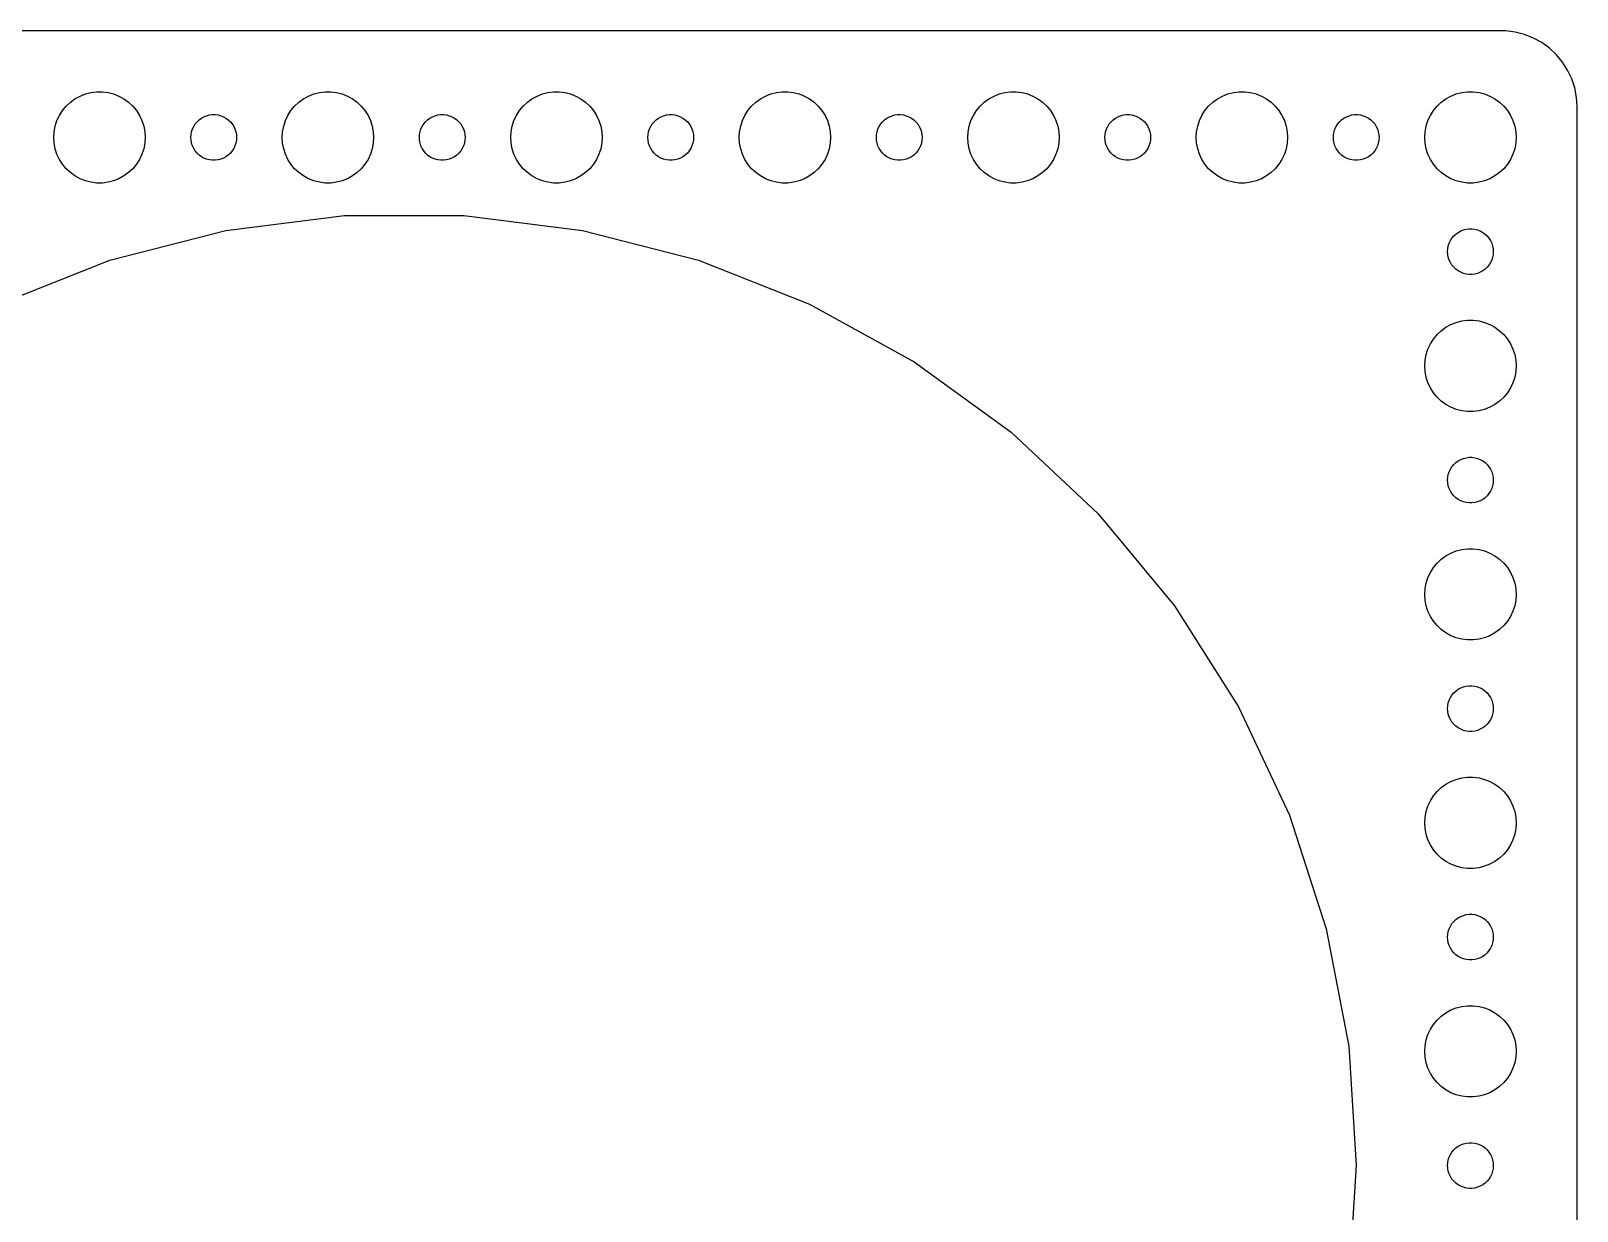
# Model space of a CAD drawing. Header units: metres. Extents: x -337 to 337, y -74 to 74.
# Drawn here: x 235.5 to 337, y -3 to 74.5 of the extents above; entities that cross this region are included whole.
import ezdxf

# ---------------------------------------------------------------- set-up
doc = ezdxf.new("R2010")
doc.units = ezdxf.units.M

msp = doc.modelspace()

# ---------------------------------------------------------------- linework, layer by layer
for p, q in [((332.314, 74.4901), (-332.314, 74.4901)), ((332.937, 74.4114), (332.314, 74.4901)), ((333.545, 74.2553), (332.937, 74.4114)), ((334.129, 74.0241), (333.545, 74.2553)), ((334.679, 73.7216), (334.129, 74.0241)), ((335.187, 73.3526), (334.679, 73.7216)), ((335.645, 72.9227), (335.187, 73.3526)), ((336.045, 72.4389), (335.645, 72.9227)), ((336.382, 71.9088), (336.045, 72.4389)), ((336.649, 71.3406), (336.382, 71.9088)), ((336.843, 70.7434), (336.649, 71.3406)), ((238.393, 70.033), (238.723, 70.2145)), ((238.723, 70.2145), (239.073, 70.3532)), ((239.073, 70.3532), (239.438, 70.4469)), ((239.438, 70.4469), (239.812, 70.4941)), ((239.812, 70.4941), (240.188, 70.4941)), ((240.188, 70.4941), (240.562, 70.4469)), ((240.562, 70.4469), (240.927, 70.3532)), ((240.927, 70.3532), (241.277, 70.2145)), ((241.277, 70.2145), (241.607, 70.033)), ((253.393, 70.033), (253.723, 70.2145)), ((253.723, 70.2145), (254.073, 70.3532)), ((254.073, 70.3532), (254.438, 70.4469)), ((254.438, 70.4469), (254.812, 70.4941)), ((254.812, 70.4941), (255.188, 70.4941)), ((255.188, 70.4941), (255.562, 70.4469)), ((255.562, 70.4469), (255.927, 70.3532)), ((255.927, 70.3532), (256.277, 70.2145)), ((256.277, 70.2145), (256.607, 70.033)), ((268.393, 70.033), (268.723, 70.2145)), ((268.723, 70.2145), (269.073, 70.3532)), ((269.073, 70.3532), (269.438, 70.4469)), ((269.438, 70.4469), (269.812, 70.4941)), ((269.812, 70.4941), (270.188, 70.4941)), ((270.188, 70.4941), (270.562, 70.4469)), ((270.562, 70.4469), (270.927, 70.3532)), ((270.927, 70.3532), (271.277, 70.2145)), ((271.277, 70.2145), (271.607, 70.033)), ((283.393, 70.033), (283.723, 70.2145)), ((283.723, 70.2145), (284.073, 70.3532)), ((284.073, 70.3532), (284.438, 70.4469)), ((284.438, 70.4469), (284.812, 70.4941)), ((284.812, 70.4941), (285.188, 70.4941)), ((285.188, 70.4941), (285.562, 70.4469)), ((285.562, 70.4469), (285.927, 70.3532)), ((285.927, 70.3532), (286.277, 70.2145)), ((286.277, 70.2145), (286.607, 70.033)), ((298.393, 70.033), (298.723, 70.2145)), ((298.723, 70.2145), (299.073, 70.3532)), ((299.073, 70.3532), (299.438, 70.4469)), ((299.438, 70.4469), (299.812, 70.4941)), ((299.812, 70.4941), (300.188, 70.4941)), ((300.188, 70.4941), (300.562, 70.4469)), ((300.562, 70.4469), (300.927, 70.3532)), ((300.927, 70.3532), (301.277, 70.2145)), ((301.277, 70.2145), (301.607, 70.033)), ((313.393, 70.033), (313.723, 70.2145)), ((313.723, 70.2145), (314.073, 70.3532)), ((314.073, 70.3532), (314.438, 70.4469)), ((314.438, 70.4469), (314.812, 70.4941)), ((314.812, 70.4941), (315.188, 70.4941)), ((315.188, 70.4941), (315.562, 70.4469)), ((315.562, 70.4469), (315.927, 70.3532)), ((315.927, 70.3532), (316.277, 70.2145)), ((316.277, 70.2145), (316.607, 70.033)), ((328.393, 70.033), (328.723, 70.2145)), ((328.723, 70.2145), (329.073, 70.3532)), ((329.073, 70.3532), (329.438, 70.4469)), ((329.438, 70.4469), (329.812, 70.4941)), ((329.812, 70.4941), (330.188, 70.4941)), ((330.188, 70.4941), (330.562, 70.4469)), ((330.562, 70.4469), (330.927, 70.3532)), ((330.927, 70.3532), (331.277, 70.2145)), ((331.277, 70.2145), (331.607, 70.033)), ((336.961, 70.1267), (336.843, 70.7434)), ((337, 69.5), (336.961, 70.1267)), ((237.371, 68.9453), (237.573, 69.2634)), ((237.573, 69.2634), (237.813, 69.5536)), ((237.813, 69.5536), (238.088, 69.8115)), ((238.088, 69.8115), (238.393, 70.033)), ((241.607, 70.033), (241.912, 69.8115)), ((241.912, 69.8115), (242.187, 69.5536)), ((242.187, 69.5536), (242.427, 69.2634)), ((242.427, 69.2634), (242.629, 68.9453)), ((252.371, 68.9453), (252.573, 69.2634)), ((252.573, 69.2634), (252.813, 69.5536)), ((252.813, 69.5536), (253.088, 69.8115)), ((253.088, 69.8115), (253.393, 70.033)), ((256.607, 70.033), (256.912, 69.8115)), ((256.912, 69.8115), (257.187, 69.5536)), ((257.187, 69.5536), (257.427, 69.2634)), ((257.427, 69.2634), (257.629, 68.9453)), ((267.371, 68.9453), (267.573, 69.2634)), ((267.573, 69.2634), (267.813, 69.5536)), ((267.813, 69.5536), (268.088, 69.8115)), ((268.088, 69.8115), (268.393, 70.033)), ((271.607, 70.033), (271.912, 69.8115)), ((271.912, 69.8115), (272.187, 69.5536)), ((272.187, 69.5536), (272.427, 69.2634)), ((272.427, 69.2634), (272.629, 68.9453)), ((282.371, 68.9453), (282.573, 69.2634)), ((282.573, 69.2634), (282.813, 69.5536)), ((282.813, 69.5536), (283.088, 69.8115)), ((283.088, 69.8115), (283.393, 70.033)), ((286.607, 70.033), (286.912, 69.8115)), ((286.912, 69.8115), (287.187, 69.5536)), ((287.187, 69.5536), (287.427, 69.2634)), ((287.427, 69.2634), (287.629, 68.9453)), ((297.371, 68.9453), (297.573, 69.2634)), ((297.573, 69.2634), (297.813, 69.5536)), ((297.813, 69.5536), (298.088, 69.8115)), ((298.088, 69.8115), (298.393, 70.033)), ((301.607, 70.033), (301.912, 69.8115)), ((301.912, 69.8115), (302.187, 69.5536)), ((302.187, 69.5536), (302.427, 69.2634)), ((302.427, 69.2634), (302.629, 68.9453)), ((312.371, 68.9453), (312.573, 69.2634)), ((312.573, 69.2634), (312.813, 69.5536)), ((312.813, 69.5536), (313.088, 69.8115)), ((313.088, 69.8115), (313.393, 70.033)), ((316.607, 70.033), (316.912, 69.8115)), ((316.912, 69.8115), (317.187, 69.5536)), ((317.187, 69.5536), (317.427, 69.2634)), ((317.427, 69.2634), (317.629, 68.9453)), ((327.371, 68.9453), (327.573, 69.2634)), ((327.573, 69.2634), (327.813, 69.5536)), ((327.813, 69.5536), (328.088, 69.8115)), ((328.088, 69.8115), (328.393, 70.033)), ((331.607, 70.033), (331.912, 69.8115)), ((331.912, 69.8115), (332.187, 69.5536)), ((332.187, 69.5536), (332.427, 69.2634)), ((332.427, 69.2634), (332.629, 68.9453)), ((337, -69.5), (337, 69.5)), ((237.024, 67.876), (237.094, 68.2461)), ((237.094, 68.2461), (237.211, 68.6044)), ((237.211, 68.6044), (237.371, 68.9453)), ((242.629, 68.9453), (242.789, 68.6044)), ((242.789, 68.6044), (242.906, 68.2461)), ((242.906, 68.2461), (242.976, 67.876)), ((246.047, 67.873), (246.105, 68.0522)), ((246.105, 68.0522), (246.186, 68.2226)), ((246.186, 68.2226), (246.286, 68.3817)), ((246.286, 68.3817), (246.407, 68.5268)), ((246.407, 68.5268), (246.544, 68.6558)), ((246.544, 68.6558), (246.696, 68.7665)), ((246.696, 68.7665), (246.861, 68.8572)), ((246.861, 68.8572), (247.036, 68.9266)), ((247.036, 68.9266), (247.219, 68.9734)), ((247.219, 68.9734), (247.406, 68.997)), ((247.406, 68.997), (247.594, 68.997)), ((247.594, 68.997), (247.781, 68.9734)), ((247.781, 68.9734), (247.964, 68.9266)), ((247.964, 68.9266), (248.139, 68.8572)), ((248.139, 68.8572), (248.304, 68.7665)), ((248.304, 68.7665), (248.456, 68.6558)), ((248.456, 68.6558), (248.593, 68.5268)), ((248.593, 68.5268), (248.714, 68.3817)), ((248.714, 68.3817), (248.814, 68.2226)), ((248.814, 68.2226), (248.895, 68.0522)), ((248.895, 68.0522), (248.953, 67.873)), ((252.024, 67.876), (252.094, 68.2461)), ((252.094, 68.2461), (252.211, 68.6044)), ((252.211, 68.6044), (252.371, 68.9453)), ((257.629, 68.9453), (257.789, 68.6044)), ((257.789, 68.6044), (257.906, 68.2461)), ((257.906, 68.2461), (257.976, 67.876)), ((261.047, 67.873), (261.105, 68.0522)), ((261.105, 68.0522), (261.186, 68.2226)), ((261.186, 68.2226), (261.286, 68.3817)), ((261.286, 68.3817), (261.407, 68.5268)), ((261.407, 68.5268), (261.544, 68.6558)), ((261.544, 68.6558), (261.696, 68.7665)), ((261.696, 68.7665), (261.861, 68.8572)), ((261.861, 68.8572), (262.036, 68.9266)), ((262.036, 68.9266), (262.219, 68.9734)), ((262.219, 68.9734), (262.406, 68.997)), ((262.406, 68.997), (262.594, 68.997)), ((262.594, 68.997), (262.781, 68.9734)), ((262.781, 68.9734), (262.964, 68.9266)), ((262.964, 68.9266), (263.139, 68.8572)), ((263.139, 68.8572), (263.304, 68.7665)), ((263.304, 68.7665), (263.456, 68.6558)), ((263.456, 68.6558), (263.593, 68.5268)), ((263.593, 68.5268), (263.714, 68.3817)), ((263.714, 68.3817), (263.814, 68.2226)), ((263.814, 68.2226), (263.895, 68.0522)), ((263.895, 68.0522), (263.953, 67.873)), ((267.024, 67.876), (267.094, 68.2461)), ((267.094, 68.2461), (267.211, 68.6044)), ((267.211, 68.6044), (267.371, 68.9453)), ((272.629, 68.9453), (272.789, 68.6044)), ((272.789, 68.6044), (272.906, 68.2461)), ((272.906, 68.2461), (272.976, 67.876)), ((276.047, 67.873), (276.105, 68.0522)), ((276.105, 68.0522), (276.186, 68.2226)), ((276.186, 68.2226), (276.286, 68.3817)), ((276.286, 68.3817), (276.407, 68.5268)), ((276.407, 68.5268), (276.544, 68.6558)), ((276.544, 68.6558), (276.696, 68.7665)), ((276.696, 68.7665), (276.861, 68.8572)), ((276.861, 68.8572), (277.036, 68.9266)), ((277.036, 68.9266), (277.219, 68.9734)), ((277.219, 68.9734), (277.406, 68.997)), ((277.406, 68.997), (277.594, 68.997)), ((277.594, 68.997), (277.781, 68.9734)), ((277.781, 68.9734), (277.964, 68.9266)), ((277.964, 68.9266), (278.139, 68.8572)), ((278.139, 68.8572), (278.304, 68.7665)), ((278.304, 68.7665), (278.456, 68.6558)), ((278.456, 68.6558), (278.593, 68.5268)), ((278.593, 68.5268), (278.714, 68.3817)), ((278.714, 68.3817), (278.814, 68.2226)), ((278.814, 68.2226), (278.895, 68.0522)), ((278.895, 68.0522), (278.953, 67.873)), ((282.024, 67.876), (282.094, 68.2461)), ((282.094, 68.2461), (282.211, 68.6044)), ((282.211, 68.6044), (282.371, 68.9453)), ((287.629, 68.9453), (287.789, 68.6044)), ((287.789, 68.6044), (287.906, 68.2461)), ((287.906, 68.2461), (287.976, 67.876)), ((291.047, 67.873), (291.105, 68.0522)), ((291.105, 68.0522), (291.186, 68.2226)), ((291.186, 68.2226), (291.286, 68.3817)), ((291.286, 68.3817), (291.407, 68.5268)), ((291.407, 68.5268), (291.544, 68.6558)), ((291.544, 68.6558), (291.696, 68.7665)), ((291.696, 68.7665), (291.861, 68.8572)), ((291.861, 68.8572), (292.036, 68.9266)), ((292.036, 68.9266), (292.219, 68.9734)), ((292.219, 68.9734), (292.406, 68.997)), ((292.406, 68.997), (292.594, 68.997)), ((292.594, 68.997), (292.781, 68.9734)), ((292.781, 68.9734), (292.964, 68.9266)), ((292.964, 68.9266), (293.139, 68.8572)), ((293.139, 68.8572), (293.304, 68.7665)), ((293.304, 68.7665), (293.456, 68.6558)), ((293.456, 68.6558), (293.593, 68.5268)), ((293.593, 68.5268), (293.714, 68.3817)), ((293.714, 68.3817), (293.814, 68.2226)), ((293.814, 68.2226), (293.895, 68.0522)), ((293.895, 68.0522), (293.953, 67.873)), ((297.024, 67.876), (297.094, 68.2461)), ((297.094, 68.2461), (297.211, 68.6044)), ((297.211, 68.6044), (297.371, 68.9453)), ((302.629, 68.9453), (302.789, 68.6044)), ((302.789, 68.6044), (302.906, 68.2461)), ((302.906, 68.2461), (302.976, 67.876)), ((306.047, 67.873), (306.105, 68.0522)), ((306.105, 68.0522), (306.186, 68.2226)), ((306.186, 68.2226), (306.286, 68.3817)), ((306.286, 68.3817), (306.407, 68.5268)), ((306.407, 68.5268), (306.544, 68.6558)), ((306.544, 68.6558), (306.696, 68.7665)), ((306.696, 68.7665), (306.861, 68.8572)), ((306.861, 68.8572), (307.036, 68.9266)), ((307.036, 68.9266), (307.219, 68.9734)), ((307.219, 68.9734), (307.406, 68.997)), ((307.406, 68.997), (307.594, 68.997)), ((307.594, 68.997), (307.781, 68.9734)), ((307.781, 68.9734), (307.964, 68.9266)), ((307.964, 68.9266), (308.139, 68.8572)), ((308.139, 68.8572), (308.304, 68.7665)), ((308.304, 68.7665), (308.456, 68.6558)), ((308.456, 68.6558), (308.593, 68.5268)), ((308.593, 68.5268), (308.714, 68.3817)), ((308.714, 68.3817), (308.814, 68.2226)), ((308.814, 68.2226), (308.895, 68.0522)), ((308.895, 68.0522), (308.953, 67.873)), ((312.024, 67.876), (312.094, 68.2461)), ((312.094, 68.2461), (312.211, 68.6044)), ((312.211, 68.6044), (312.371, 68.9453)), ((317.629, 68.9453), (317.789, 68.6044)), ((317.789, 68.6044), (317.906, 68.2461)), ((317.906, 68.2461), (317.976, 67.876)), ((321.047, 67.873), (321.105, 68.0522)), ((321.105, 68.0522), (321.186, 68.2226)), ((321.186, 68.2226), (321.286, 68.3817)), ((321.286, 68.3817), (321.407, 68.5268)), ((321.407, 68.5268), (321.544, 68.6558)), ((321.544, 68.6558), (321.696, 68.7665)), ((321.696, 68.7665), (321.861, 68.8572)), ((321.861, 68.8572), (322.036, 68.9266)), ((322.036, 68.9266), (322.219, 68.9734)), ((322.219, 68.9734), (322.406, 68.997)), ((322.406, 68.997), (322.594, 68.997)), ((322.594, 68.997), (322.781, 68.9734)), ((322.781, 68.9734), (322.964, 68.9266)), ((322.964, 68.9266), (323.139, 68.8572)), ((323.139, 68.8572), (323.304, 68.7665)), ((323.304, 68.7665), (323.456, 68.6558)), ((323.456, 68.6558), (323.593, 68.5268)), ((323.593, 68.5268), (323.714, 68.3817)), ((323.714, 68.3817), (323.814, 68.2226)), ((323.814, 68.2226), (323.895, 68.0522)), ((323.895, 68.0522), (323.953, 67.873)), ((327.024, 67.876), (327.094, 68.2461)), ((327.094, 68.2461), (327.211, 68.6044)), ((327.211, 68.6044), (327.371, 68.9453)), ((332.629, 68.9453), (332.789, 68.6044)), ((332.789, 68.6044), (332.906, 68.2461)), ((332.906, 68.2461), (332.976, 67.876)), ((237, 67.5), (237.024, 67.876)), ((237.024, 67.124), (237, 67.5)), ((237.094, 66.7539), (237.024, 67.124)), ((242.976, 67.124), (242.906, 66.7539)), ((242.976, 67.876), (243, 67.5)), ((243, 67.5), (242.976, 67.124)), ((246, 67.5), (246.012, 67.688)), ((246.012, 67.312), (246, 67.5)), ((246.012, 67.688), (246.047, 67.873)), ((246.047, 67.127), (246.012, 67.312)), ((246.105, 66.9478), (246.047, 67.127)), ((248.953, 67.127), (248.895, 66.9478)), ((248.953, 67.873), (248.988, 67.688)), ((248.988, 67.312), (248.953, 67.127)), ((248.988, 67.688), (249, 67.5)), ((249, 67.5), (248.988, 67.312)), ((252, 67.5), (252.024, 67.876)), ((252.024, 67.124), (252, 67.5)), ((252.094, 66.7539), (252.024, 67.124)), ((257.976, 67.124), (257.906, 66.7539)), ((257.976, 67.876), (258, 67.5)), ((258, 67.5), (257.976, 67.124)), ((261, 67.5), (261.012, 67.688)), ((261.012, 67.312), (261, 67.5)), ((261.012, 67.688), (261.047, 67.873)), ((261.047, 67.127), (261.012, 67.312)), ((261.105, 66.9478), (261.047, 67.127)), ((263.953, 67.127), (263.895, 66.9478)), ((263.953, 67.873), (263.988, 67.688)), ((263.988, 67.312), (263.953, 67.127)), ((263.988, 67.688), (264, 67.5)), ((264, 67.5), (263.988, 67.312)), ((267, 67.5), (267.024, 67.876)), ((267.024, 67.124), (267, 67.5)), ((267.094, 66.7539), (267.024, 67.124)), ((272.976, 67.124), (272.906, 66.7539)), ((272.976, 67.876), (273, 67.5)), ((273, 67.5), (272.976, 67.124)), ((276, 67.5), (276.012, 67.688)), ((276.012, 67.312), (276, 67.5)), ((276.012, 67.688), (276.047, 67.873)), ((276.047, 67.127), (276.012, 67.312)), ((276.105, 66.9478), (276.047, 67.127)), ((278.953, 67.127), (278.895, 66.9478)), ((278.953, 67.873), (278.988, 67.688)), ((278.988, 67.312), (278.953, 67.127)), ((278.988, 67.688), (279, 67.5)), ((279, 67.5), (278.988, 67.312)), ((282, 67.5), (282.024, 67.876)), ((282.024, 67.124), (282, 67.5)), ((282.094, 66.7539), (282.024, 67.124)), ((287.976, 67.124), (287.906, 66.7539)), ((287.976, 67.876), (288, 67.5)), ((288, 67.5), (287.976, 67.124)), ((291, 67.5), (291.012, 67.688)), ((291.012, 67.312), (291, 67.5)), ((291.012, 67.688), (291.047, 67.873)), ((291.047, 67.127), (291.012, 67.312)), ((291.105, 66.9478), (291.047, 67.127)), ((293.953, 67.127), (293.895, 66.9478)), ((293.953, 67.873), (293.988, 67.688)), ((293.988, 67.312), (293.953, 67.127)), ((293.988, 67.688), (294, 67.5)), ((294, 67.5), (293.988, 67.312)), ((297, 67.5), (297.024, 67.876)), ((297.024, 67.124), (297, 67.5)), ((297.094, 66.7539), (297.024, 67.124)), ((302.976, 67.124), (302.906, 66.7539)), ((302.976, 67.876), (303, 67.5)), ((303, 67.5), (302.976, 67.124)), ((306, 67.5), (306.012, 67.688)), ((306.012, 67.312), (306, 67.5)), ((306.012, 67.688), (306.047, 67.873)), ((306.047, 67.127), (306.012, 67.312)), ((306.105, 66.9478), (306.047, 67.127)), ((308.953, 67.127), (308.895, 66.9478)), ((308.953, 67.873), (308.988, 67.688)), ((308.988, 67.312), (308.953, 67.127)), ((308.988, 67.688), (309, 67.5)), ((309, 67.5), (308.988, 67.312)), ((312, 67.5), (312.024, 67.876)), ((312.024, 67.124), (312, 67.5)), ((312.094, 66.7539), (312.024, 67.124)), ((317.976, 67.124), (317.906, 66.7539)), ((317.976, 67.876), (318, 67.5)), ((318, 67.5), (317.976, 67.124)), ((321, 67.5), (321.012, 67.688)), ((321.012, 67.312), (321, 67.5)), ((321.012, 67.688), (321.047, 67.873)), ((321.047, 67.127), (321.012, 67.312)), ((321.105, 66.9478), (321.047, 67.127)), ((323.953, 67.127), (323.895, 66.9478)), ((323.953, 67.873), (323.988, 67.688)), ((323.988, 67.312), (323.953, 67.127)), ((323.988, 67.688), (324, 67.5)), ((324, 67.5), (323.988, 67.312)), ((327, 67.5), (327.024, 67.876)), ((327.024, 67.124), (327, 67.5)), ((327.094, 66.7539), (327.024, 67.124)), ((332.976, 67.124), (332.906, 66.7539)), ((332.976, 67.876), (333, 67.5)), ((333, 67.5), (332.976, 67.124)), ((237.211, 66.3956), (237.094, 66.7539)), ((237.371, 66.0547), (237.211, 66.3956)), ((237.573, 65.7366), (237.371, 66.0547)), ((242.629, 66.0547), (242.427, 65.7366)), ((242.789, 66.3956), (242.629, 66.0547)), ((242.906, 66.7539), (242.789, 66.3956)), ((246.186, 66.7774), (246.105, 66.9478)), ((246.286, 66.6183), (246.186, 66.7774)), ((246.407, 66.4732), (246.286, 66.6183)), ((246.544, 66.3442), (246.407, 66.4732)), ((246.696, 66.2335), (246.544, 66.3442)), ((246.861, 66.1428), (246.696, 66.2335)), ((247.036, 66.0734), (246.861, 66.1428)), ((247.219, 66.0266), (247.036, 66.0734)), ((247.406, 66.003), (247.219, 66.0266)), ((247.594, 66.003), (247.406, 66.003)), ((247.781, 66.0266), (247.594, 66.003)), ((247.964, 66.0734), (247.781, 66.0266)), ((248.139, 66.1428), (247.964, 66.0734)), ((248.304, 66.2335), (248.139, 66.1428)), ((248.456, 66.3442), (248.304, 66.2335)), ((248.593, 66.4732), (248.456, 66.3442)), ((248.714, 66.6183), (248.593, 66.4732)), ((248.814, 66.7774), (248.714, 66.6183)), ((248.895, 66.9478), (248.814, 66.7774)), ((252.211, 66.3956), (252.094, 66.7539)), ((252.371, 66.0547), (252.211, 66.3956)), ((252.573, 65.7366), (252.371, 66.0547)), ((257.629, 66.0547), (257.427, 65.7366)), ((257.789, 66.3956), (257.629, 66.0547)), ((257.906, 66.7539), (257.789, 66.3956)), ((261.186, 66.7774), (261.105, 66.9478)), ((261.286, 66.6183), (261.186, 66.7774)), ((261.407, 66.4732), (261.286, 66.6183)), ((261.544, 66.3442), (261.407, 66.4732)), ((261.696, 66.2335), (261.544, 66.3442)), ((261.861, 66.1428), (261.696, 66.2335)), ((262.036, 66.0734), (261.861, 66.1428)), ((262.219, 66.0266), (262.036, 66.0734)), ((262.406, 66.003), (262.219, 66.0266)), ((262.594, 66.003), (262.406, 66.003)), ((262.781, 66.0266), (262.594, 66.003)), ((262.964, 66.0734), (262.781, 66.0266)), ((263.139, 66.1428), (262.964, 66.0734)), ((263.304, 66.2335), (263.139, 66.1428)), ((263.456, 66.3442), (263.304, 66.2335)), ((263.593, 66.4732), (263.456, 66.3442)), ((263.714, 66.6183), (263.593, 66.4732)), ((263.814, 66.7774), (263.714, 66.6183)), ((263.895, 66.9478), (263.814, 66.7774)), ((267.211, 66.3956), (267.094, 66.7539)), ((267.371, 66.0547), (267.211, 66.3956)), ((267.573, 65.7366), (267.371, 66.0547)), ((272.629, 66.0547), (272.427, 65.7366)), ((272.789, 66.3956), (272.629, 66.0547)), ((272.906, 66.7539), (272.789, 66.3956)), ((276.186, 66.7774), (276.105, 66.9478)), ((276.286, 66.6183), (276.186, 66.7774)), ((276.407, 66.4732), (276.286, 66.6183)), ((276.544, 66.3442), (276.407, 66.4732)), ((276.696, 66.2335), (276.544, 66.3442)), ((276.861, 66.1428), (276.696, 66.2335)), ((277.036, 66.0734), (276.861, 66.1428)), ((277.219, 66.0266), (277.036, 66.0734)), ((277.406, 66.003), (277.219, 66.0266)), ((277.594, 66.003), (277.406, 66.003)), ((277.781, 66.0266), (277.594, 66.003)), ((277.964, 66.0734), (277.781, 66.0266)), ((278.139, 66.1428), (277.964, 66.0734)), ((278.304, 66.2335), (278.139, 66.1428)), ((278.456, 66.3442), (278.304, 66.2335)), ((278.593, 66.4732), (278.456, 66.3442)), ((278.714, 66.6183), (278.593, 66.4732)), ((278.814, 66.7774), (278.714, 66.6183)), ((278.895, 66.9478), (278.814, 66.7774)), ((282.211, 66.3956), (282.094, 66.7539)), ((282.371, 66.0547), (282.211, 66.3956)), ((282.573, 65.7366), (282.371, 66.0547)), ((287.629, 66.0547), (287.427, 65.7366)), ((287.789, 66.3956), (287.629, 66.0547)), ((287.906, 66.7539), (287.789, 66.3956)), ((291.186, 66.7774), (291.105, 66.9478)), ((291.286, 66.6183), (291.186, 66.7774)), ((291.407, 66.4732), (291.286, 66.6183)), ((291.544, 66.3442), (291.407, 66.4732)), ((291.696, 66.2335), (291.544, 66.3442)), ((291.861, 66.1428), (291.696, 66.2335)), ((292.036, 66.0734), (291.861, 66.1428)), ((292.219, 66.0266), (292.036, 66.0734)), ((292.406, 66.003), (292.219, 66.0266)), ((292.594, 66.003), (292.406, 66.003)), ((292.781, 66.0266), (292.594, 66.003)), ((292.964, 66.0734), (292.781, 66.0266)), ((293.139, 66.1428), (292.964, 66.0734)), ((293.304, 66.2335), (293.139, 66.1428)), ((293.456, 66.3442), (293.304, 66.2335)), ((293.593, 66.4732), (293.456, 66.3442)), ((293.714, 66.6183), (293.593, 66.4732)), ((293.814, 66.7774), (293.714, 66.6183)), ((293.895, 66.9478), (293.814, 66.7774)), ((297.211, 66.3956), (297.094, 66.7539)), ((297.371, 66.0547), (297.211, 66.3956)), ((297.573, 65.7366), (297.371, 66.0547)), ((302.629, 66.0547), (302.427, 65.7366)), ((302.789, 66.3956), (302.629, 66.0547)), ((302.906, 66.7539), (302.789, 66.3956)), ((306.186, 66.7774), (306.105, 66.9478)), ((306.286, 66.6183), (306.186, 66.7774)), ((306.407, 66.4732), (306.286, 66.6183)), ((306.544, 66.3442), (306.407, 66.4732)), ((306.696, 66.2335), (306.544, 66.3442)), ((306.861, 66.1428), (306.696, 66.2335)), ((307.036, 66.0734), (306.861, 66.1428)), ((307.219, 66.0266), (307.036, 66.0734)), ((307.406, 66.003), (307.219, 66.0266)), ((307.594, 66.003), (307.406, 66.003)), ((307.781, 66.0266), (307.594, 66.003)), ((307.964, 66.0734), (307.781, 66.0266)), ((308.139, 66.1428), (307.964, 66.0734)), ((308.304, 66.2335), (308.139, 66.1428)), ((308.456, 66.3442), (308.304, 66.2335)), ((308.593, 66.4732), (308.456, 66.3442)), ((308.714, 66.6183), (308.593, 66.4732)), ((308.814, 66.7774), (308.714, 66.6183)), ((308.895, 66.9478), (308.814, 66.7774)), ((312.211, 66.3956), (312.094, 66.7539)), ((312.371, 66.0547), (312.211, 66.3956)), ((312.573, 65.7366), (312.371, 66.0547)), ((317.629, 66.0547), (317.427, 65.7366)), ((317.789, 66.3956), (317.629, 66.0547)), ((317.906, 66.7539), (317.789, 66.3956)), ((321.186, 66.7774), (321.105, 66.9478)), ((321.286, 66.6183), (321.186, 66.7774)), ((321.407, 66.4732), (321.286, 66.6183)), ((321.544, 66.3442), (321.407, 66.4732)), ((321.696, 66.2335), (321.544, 66.3442)), ((321.861, 66.1428), (321.696, 66.2335)), ((322.036, 66.0734), (321.861, 66.1428)), ((322.219, 66.0266), (322.036, 66.0734)), ((322.406, 66.003), (322.219, 66.0266)), ((322.594, 66.003), (322.406, 66.003)), ((322.781, 66.0266), (322.594, 66.003)), ((322.964, 66.0734), (322.781, 66.0266)), ((323.139, 66.1428), (322.964, 66.0734)), ((323.304, 66.2335), (323.139, 66.1428)), ((323.456, 66.3442), (323.304, 66.2335)), ((323.593, 66.4732), (323.456, 66.3442)), ((323.714, 66.6183), (323.593, 66.4732)), ((323.814, 66.7774), (323.714, 66.6183)), ((323.895, 66.9478), (323.814, 66.7774)), ((327.211, 66.3956), (327.094, 66.7539)), ((327.371, 66.0547), (327.211, 66.3956)), ((327.573, 65.7366), (327.371, 66.0547)), ((332.629, 66.0547), (332.427, 65.7366)), ((332.789, 66.3956), (332.629, 66.0547)), ((332.906, 66.7539), (332.789, 66.3956)), ((237.813, 65.4464), (237.573, 65.7366)), ((238.088, 65.1885), (237.813, 65.4464)), ((238.393, 64.967), (238.088, 65.1885)), ((238.723, 64.7855), (238.393, 64.967)), ((241.607, 64.967), (241.277, 64.7855)), ((241.912, 65.1885), (241.607, 64.967)), ((242.187, 65.4464), (241.912, 65.1885)), ((242.427, 65.7366), (242.187, 65.4464)), ((252.813, 65.4464), (252.573, 65.7366)), ((253.088, 65.1885), (252.813, 65.4464)), ((253.393, 64.967), (253.088, 65.1885)), ((253.723, 64.7855), (253.393, 64.967)), ((256.607, 64.967), (256.277, 64.7855)), ((256.912, 65.1885), (256.607, 64.967)), ((257.187, 65.4464), (256.912, 65.1885)), ((257.427, 65.7366), (257.187, 65.4464)), ((267.813, 65.4464), (267.573, 65.7366)), ((268.088, 65.1885), (267.813, 65.4464)), ((268.393, 64.967), (268.088, 65.1885)), ((268.723, 64.7855), (268.393, 64.967)), ((271.607, 64.967), (271.277, 64.7855)), ((271.912, 65.1885), (271.607, 64.967)), ((272.187, 65.4464), (271.912, 65.1885)), ((272.427, 65.7366), (272.187, 65.4464)), ((282.813, 65.4464), (282.573, 65.7366)), ((283.088, 65.1885), (282.813, 65.4464)), ((283.393, 64.967), (283.088, 65.1885)), ((283.723, 64.7855), (283.393, 64.967)), ((286.607, 64.967), (286.277, 64.7855)), ((286.912, 65.1885), (286.607, 64.967)), ((287.187, 65.4464), (286.912, 65.1885)), ((287.427, 65.7366), (287.187, 65.4464)), ((297.813, 65.4464), (297.573, 65.7366)), ((298.088, 65.1885), (297.813, 65.4464)), ((298.393, 64.967), (298.088, 65.1885)), ((298.723, 64.7855), (298.393, 64.967)), ((301.607, 64.967), (301.277, 64.7855)), ((301.912, 65.1885), (301.607, 64.967)), ((302.187, 65.4464), (301.912, 65.1885)), ((302.427, 65.7366), (302.187, 65.4464)), ((312.813, 65.4464), (312.573, 65.7366)), ((313.088, 65.1885), (312.813, 65.4464)), ((313.393, 64.967), (313.088, 65.1885)), ((313.723, 64.7855), (313.393, 64.967)), ((316.607, 64.967), (316.277, 64.7855)), ((316.912, 65.1885), (316.607, 64.967)), ((317.187, 65.4464), (316.912, 65.1885)), ((317.427, 65.7366), (317.187, 65.4464)), ((327.813, 65.4464), (327.573, 65.7366)), ((328.088, 65.1885), (327.813, 65.4464)), ((328.393, 64.967), (328.088, 65.1885)), ((328.723, 64.7855), (328.393, 64.967)), ((331.607, 64.967), (331.277, 64.7855)), ((331.912, 65.1885), (331.607, 64.967)), ((332.187, 65.4464), (331.912, 65.1885)), ((332.427, 65.7366), (332.187, 65.4464)), ((239.073, 64.6468), (238.723, 64.7855)), ((239.438, 64.5531), (239.073, 64.6468)), ((239.812, 64.5059), (239.438, 64.5531)), ((240.188, 64.5059), (239.812, 64.5059)), ((240.562, 64.5531), (240.188, 64.5059)), ((240.927, 64.6468), (240.562, 64.5531)), ((241.277, 64.7855), (240.927, 64.6468)), ((254.073, 64.6468), (253.723, 64.7855)), ((254.438, 64.5531), (254.073, 64.6468)), ((254.812, 64.5059), (254.438, 64.5531)), ((255.188, 64.5059), (254.812, 64.5059)), ((255.562, 64.5531), (255.188, 64.5059)), ((255.927, 64.6468), (255.562, 64.5531)), ((256.277, 64.7855), (255.927, 64.6468)), ((269.073, 64.6468), (268.723, 64.7855)), ((269.438, 64.5531), (269.073, 64.6468)), ((269.812, 64.5059), (269.438, 64.5531)), ((270.188, 64.5059), (269.812, 64.5059)), ((270.562, 64.5531), (270.188, 64.5059)), ((270.927, 64.6468), (270.562, 64.5531)), ((271.277, 64.7855), (270.927, 64.6468)), ((284.073, 64.6468), (283.723, 64.7855)), ((284.438, 64.5531), (284.073, 64.6468)), ((284.812, 64.5059), (284.438, 64.5531)), ((285.188, 64.5059), (284.812, 64.5059)), ((285.562, 64.5531), (285.188, 64.5059)), ((285.927, 64.6468), (285.562, 64.5531)), ((286.277, 64.7855), (285.927, 64.6468)), ((299.073, 64.6468), (298.723, 64.7855)), ((299.438, 64.5531), (299.073, 64.6468)), ((299.812, 64.5059), (299.438, 64.5531)), ((300.188, 64.5059), (299.812, 64.5059)), ((300.562, 64.5531), (300.188, 64.5059)), ((300.927, 64.6468), (300.562, 64.5531)), ((301.277, 64.7855), (300.927, 64.6468)), ((314.073, 64.6468), (313.723, 64.7855)), ((314.438, 64.5531), (314.073, 64.6468)), ((314.812, 64.5059), (314.438, 64.5531)), ((315.188, 64.5059), (314.812, 64.5059)), ((315.562, 64.5531), (315.188, 64.5059)), ((315.927, 64.6468), (315.562, 64.5531)), ((316.277, 64.7855), (315.927, 64.6468)), ((329.073, 64.6468), (328.723, 64.7855)), ((329.438, 64.5531), (329.073, 64.6468)), ((329.812, 64.5059), (329.438, 64.5531)), ((330.188, 64.5059), (329.812, 64.5059)), ((330.562, 64.5531), (330.188, 64.5059)), ((330.927, 64.6468), (330.562, 64.5531)), ((331.277, 64.7855), (330.927, 64.6468)), ((248.289, 61.3929), (256.076, 62.3767)), ((256.076, 62.3767), (263.924, 62.3767)), ((263.924, 62.3767), (271.711, 61.3929)), ((240.686, 59.441), (248.289, 61.3929)), ((271.711, 61.3929), (279.314, 59.441)), ((328.786, 60.8817), (328.907, 61.0268)), ((328.907, 61.0268), (329.044, 61.1558)), ((329.044, 61.1558), (329.196, 61.2665)), ((329.196, 61.2665), (329.361, 61.3572)), ((329.361, 61.3572), (329.536, 61.4266)), ((329.536, 61.4266), (329.719, 61.4734)), ((329.719, 61.4734), (329.906, 61.497)), ((329.906, 61.497), (330.094, 61.497)), ((330.094, 61.497), (330.281, 61.4734)), ((330.281, 61.4734), (330.464, 61.4266)), ((330.464, 61.4266), (330.639, 61.3572)), ((330.639, 61.3572), (330.804, 61.2665)), ((330.804, 61.2665), (330.956, 61.1558)), ((330.956, 61.1558), (331.093, 61.0268)), ((331.093, 61.0268), (331.214, 60.8817)), ((328.5, 60), (328.512, 60.188)), ((328.512, 59.812), (328.5, 60)), ((328.512, 60.188), (328.547, 60.373)), ((328.547, 60.373), (328.605, 60.5522)), ((328.605, 60.5522), (328.686, 60.7226)), ((328.686, 60.7226), (328.786, 60.8817)), ((331.214, 60.8817), (331.314, 60.7226)), ((331.314, 60.7226), (331.395, 60.5522)), ((331.395, 60.5522), (331.453, 60.373)), ((331.453, 60.373), (331.488, 60.188)), ((331.488, 60.188), (331.5, 60)), ((331.5, 60), (331.488, 59.812)), ((233.389, 56.5517), (240.686, 59.441)), ((279.314, 59.441), (286.611, 56.5517)), ((328.547, 59.627), (328.512, 59.812)), ((328.605, 59.4478), (328.547, 59.627)), ((328.686, 59.2774), (328.605, 59.4478)), ((328.786, 59.1183), (328.686, 59.2774)), ((328.907, 58.9732), (328.786, 59.1183)), ((329.044, 58.8442), (328.907, 58.9732)), ((331.093, 58.9732), (330.956, 58.8442)), ((331.214, 59.1183), (331.093, 58.9732)), ((331.314, 59.2774), (331.214, 59.1183)), ((331.395, 59.4478), (331.314, 59.2774)), ((331.453, 59.627), (331.395, 59.4478)), ((331.488, 59.812), (331.453, 59.627)), ((329.196, 58.7335), (329.044, 58.8442)), ((329.361, 58.6428), (329.196, 58.7335)), ((329.536, 58.5734), (329.361, 58.6428)), ((329.719, 58.5266), (329.536, 58.5734)), ((329.906, 58.503), (329.719, 58.5266)), ((330.094, 58.503), (329.906, 58.503)), ((330.281, 58.5266), (330.094, 58.503)), ((330.464, 58.5734), (330.281, 58.5266)), ((330.639, 58.6428), (330.464, 58.5734)), ((330.804, 58.7335), (330.639, 58.6428)), ((330.956, 58.8442), (330.804, 58.7335)), ((286.611, 56.5517), (293.489, 52.7705)), ((327.813, 54.5536), (328.088, 54.8115)), ((328.088, 54.8115), (328.393, 55.033)), ((328.393, 55.033), (328.723, 55.2145)), ((328.723, 55.2145), (329.073, 55.3532)), ((329.073, 55.3532), (329.438, 55.4469)), ((329.438, 55.4469), (329.812, 55.4941)), ((329.812, 55.4941), (330.188, 55.4941)), ((330.188, 55.4941), (330.562, 55.4469)), ((330.562, 55.4469), (330.927, 55.3532)), ((330.927, 55.3532), (331.277, 55.2145)), ((331.277, 55.2145), (331.607, 55.033)), ((331.607, 55.033), (331.912, 54.8115)), ((331.912, 54.8115), (332.187, 54.5536)), ((327.211, 53.6044), (327.371, 53.9453)), ((327.371, 53.9453), (327.573, 54.2634)), ((327.573, 54.2634), (327.813, 54.5536)), ((332.187, 54.5536), (332.427, 54.2634)), ((332.427, 54.2634), (332.629, 53.9453)), ((332.629, 53.9453), (332.789, 53.6044)), ((327, 52.5), (327.024, 52.876)), ((327.024, 52.876), (327.094, 53.2461)), ((327.094, 53.2461), (327.211, 53.6044)), ((332.789, 53.6044), (332.906, 53.2461)), ((332.906, 53.2461), (332.976, 52.876)), ((332.976, 52.876), (333, 52.5)), ((293.489, 52.7705), (299.839, 48.1571)), ((327.024, 52.124), (327, 52.5)), ((327.094, 51.7539), (327.024, 52.124)), ((332.976, 52.124), (332.906, 51.7539)), ((333, 52.5), (332.976, 52.124)), ((327.211, 51.3956), (327.094, 51.7539)), ((327.371, 51.0547), (327.211, 51.3956)), ((327.573, 50.7366), (327.371, 51.0547)), ((332.629, 51.0547), (332.427, 50.7366)), ((332.789, 51.3956), (332.629, 51.0547)), ((332.906, 51.7539), (332.789, 51.3956)), ((327.813, 50.4464), (327.573, 50.7366)), ((328.088, 50.1885), (327.813, 50.4464)), ((328.393, 49.967), (328.088, 50.1885)), ((328.723, 49.7855), (328.393, 49.967)), ((329.073, 49.6468), (328.723, 49.7855)), ((331.277, 49.7855), (330.927, 49.6468)), ((331.607, 49.967), (331.277, 49.7855)), ((331.912, 50.1885), (331.607, 49.967)), ((332.187, 50.4464), (331.912, 50.1885)), ((332.427, 50.7366), (332.187, 50.4464)), ((329.438, 49.5531), (329.073, 49.6468)), ((329.812, 49.5059), (329.438, 49.5531)), ((330.188, 49.5059), (329.812, 49.5059)), ((330.562, 49.5531), (330.188, 49.5059)), ((330.927, 49.6468), (330.562, 49.5531)), ((299.839, 48.1571), (305.561, 42.7842)), ((328.605, 45.5522), (328.686, 45.7226)), ((328.686, 45.7226), (328.786, 45.8817)), ((328.786, 45.8817), (328.907, 46.0268)), ((328.907, 46.0268), (329.044, 46.1558)), ((329.044, 46.1558), (329.196, 46.2665)), ((329.196, 46.2665), (329.361, 46.3572)), ((329.361, 46.3572), (329.536, 46.4266)), ((329.536, 46.4266), (329.719, 46.4734)), ((329.719, 46.4734), (329.906, 46.497)), ((329.906, 46.497), (330.094, 46.497)), ((330.094, 46.497), (330.281, 46.4734)), ((330.281, 46.4734), (330.464, 46.4266)), ((330.464, 46.4266), (330.639, 46.3572)), ((330.639, 46.3572), (330.804, 46.2665)), ((330.804, 46.2665), (330.956, 46.1558)), ((330.956, 46.1558), (331.093, 46.0268)), ((331.093, 46.0268), (331.214, 45.8817)), ((331.214, 45.8817), (331.314, 45.7226)), ((331.314, 45.7226), (331.395, 45.5522)), ((328.5, 45), (328.512, 45.188)), ((328.512, 44.812), (328.5, 45)), ((328.512, 45.188), (328.547, 45.373)), ((328.547, 44.627), (328.512, 44.812)), ((328.547, 45.373), (328.605, 45.5522)), ((331.395, 45.5522), (331.453, 45.373)), ((331.453, 45.373), (331.488, 45.188)), ((331.488, 44.812), (331.453, 44.627)), ((331.488, 45.188), (331.5, 45)), ((331.5, 45), (331.488, 44.812)), ((328.605, 44.4478), (328.547, 44.627)), ((328.686, 44.2774), (328.605, 44.4478)), ((328.786, 44.1183), (328.686, 44.2774)), ((328.907, 43.9732), (328.786, 44.1183)), ((329.044, 43.8442), (328.907, 43.9732)), ((329.196, 43.7335), (329.044, 43.8442)), ((329.361, 43.6428), (329.196, 43.7335)), ((330.804, 43.7335), (330.639, 43.6428)), ((330.956, 43.8442), (330.804, 43.7335)), ((331.093, 43.9732), (330.956, 43.8442)), ((331.214, 44.1183), (331.093, 43.9732)), ((331.314, 44.2774), (331.214, 44.1183)), ((331.395, 44.4478), (331.314, 44.2774)), ((331.453, 44.627), (331.395, 44.4478)), ((305.561, 42.7842), (310.564, 36.7366)), ((329.536, 43.5734), (329.361, 43.6428)), ((329.719, 43.5266), (329.536, 43.5734)), ((329.906, 43.503), (329.719, 43.5266)), ((330.094, 43.503), (329.906, 43.503)), ((330.281, 43.5266), (330.094, 43.503)), ((330.464, 43.5734), (330.281, 43.5266)), ((330.639, 43.6428), (330.464, 43.5734)), ((327.813, 39.5536), (328.088, 39.8115)), ((328.088, 39.8115), (328.393, 40.033)), ((328.393, 40.033), (328.723, 40.2145)), ((328.723, 40.2145), (329.073, 40.3532)), ((329.073, 40.3532), (329.438, 40.4469)), ((329.438, 40.4469), (329.812, 40.4941)), ((329.812, 40.4941), (330.188, 40.4941)), ((330.188, 40.4941), (330.562, 40.4469)), ((330.562, 40.4469), (330.927, 40.3532)), ((330.927, 40.3532), (331.277, 40.2145)), ((331.277, 40.2145), (331.607, 40.033)), ((331.607, 40.033), (331.912, 39.8115)), ((331.912, 39.8115), (332.187, 39.5536)), ((327.094, 38.2461), (327.211, 38.6044)), ((327.211, 38.6044), (327.371, 38.9453)), ((327.371, 38.9453), (327.573, 39.2634)), ((327.573, 39.2634), (327.813, 39.5536)), ((332.187, 39.5536), (332.427, 39.2634)), ((332.427, 39.2634), (332.629, 38.9453)), ((332.629, 38.9453), (332.789, 38.6044)), ((332.789, 38.6044), (332.906, 38.2461)), ((327, 37.5), (327.024, 37.876)), ((327.024, 37.876), (327.094, 38.2461)), ((332.906, 38.2461), (332.976, 37.876)), ((332.976, 37.876), (333, 37.5)), ((310.564, 36.7366), (314.769, 30.1096)), ((327.024, 37.124), (327, 37.5)), ((327.094, 36.7539), (327.024, 37.124)), ((327.211, 36.3956), (327.094, 36.7539)), ((332.906, 36.7539), (332.789, 36.3956)), ((332.976, 37.124), (332.906, 36.7539)), ((333, 37.5), (332.976, 37.124)), ((327.371, 36.0547), (327.211, 36.3956)), ((327.573, 35.7366), (327.371, 36.0547)), ((327.813, 35.4464), (327.573, 35.7366)), ((332.427, 35.7366), (332.187, 35.4464)), ((332.629, 36.0547), (332.427, 35.7366)), ((332.789, 36.3956), (332.629, 36.0547)), ((328.088, 35.1885), (327.813, 35.4464)), ((328.393, 34.967), (328.088, 35.1885)), ((328.723, 34.7855), (328.393, 34.967)), ((329.073, 34.6468), (328.723, 34.7855)), ((329.438, 34.5531), (329.073, 34.6468)), ((329.812, 34.5059), (329.438, 34.5531)), ((330.562, 34.5531), (330.188, 34.5059)), ((330.927, 34.6468), (330.562, 34.5531)), ((331.277, 34.7855), (330.927, 34.6468)), ((331.607, 34.967), (331.277, 34.7855)), ((331.912, 35.1885), (331.607, 34.967)), ((332.187, 35.4464), (331.912, 35.1885)), ((330.188, 34.5059), (329.812, 34.5059)), ((329.536, 31.4266), (329.719, 31.4734)), ((329.719, 31.4734), (329.906, 31.497)), ((329.906, 31.497), (330.094, 31.497)), ((330.094, 31.497), (330.281, 31.4734)), ((330.281, 31.4734), (330.464, 31.4266)), ((328.547, 30.373), (328.605, 30.5522)), ((328.605, 30.5522), (328.686, 30.7226)), ((328.686, 30.7226), (328.786, 30.8817)), ((328.786, 30.8817), (328.907, 31.0268)), ((328.907, 31.0268), (329.044, 31.1558)), ((329.044, 31.1558), (329.196, 31.2665)), ((329.196, 31.2665), (329.361, 31.3572)), ((329.361, 31.3572), (329.536, 31.4266)), ((330.464, 31.4266), (330.639, 31.3572)), ((330.639, 31.3572), (330.804, 31.2665)), ((330.804, 31.2665), (330.956, 31.1558)), ((330.956, 31.1558), (331.093, 31.0268)), ((331.093, 31.0268), (331.214, 30.8817)), ((331.214, 30.8817), (331.314, 30.7226)), ((331.314, 30.7226), (331.395, 30.5522)), ((331.395, 30.5522), (331.453, 30.373)), ((314.769, 30.1096), (318.111, 23.0078)), ((328.5, 30), (328.512, 30.188)), ((328.512, 29.812), (328.5, 30)), ((328.512, 30.188), (328.547, 30.373)), ((328.547, 29.627), (328.512, 29.812)), ((328.605, 29.4478), (328.547, 29.627)), ((328.686, 29.2774), (328.605, 29.4478)), ((331.395, 29.4478), (331.314, 29.2774)), ((331.453, 29.627), (331.395, 29.4478)), ((331.453, 30.373), (331.488, 30.188)), ((331.488, 29.812), (331.453, 29.627)), ((331.488, 30.188), (331.5, 30)), ((331.5, 30), (331.488, 29.812)), ((328.786, 29.1183), (328.686, 29.2774)), ((328.907, 28.9732), (328.786, 29.1183)), ((329.044, 28.8442), (328.907, 28.9732)), ((329.196, 28.7335), (329.044, 28.8442)), ((329.361, 28.6427), (329.196, 28.7335)), ((329.536, 28.5734), (329.361, 28.6427)), ((329.719, 28.5266), (329.536, 28.5734)), ((329.906, 28.503), (329.719, 28.5266)), ((330.094, 28.503), (329.906, 28.503)), ((330.281, 28.5266), (330.094, 28.503)), ((330.464, 28.5734), (330.281, 28.5266)), ((330.639, 28.6427), (330.464, 28.5734)), ((330.804, 28.7335), (330.639, 28.6427)), ((330.956, 28.8442), (330.804, 28.7335)), ((331.093, 28.9732), (330.956, 28.8442)), ((331.214, 29.1183), (331.093, 28.9732)), ((331.314, 29.2774), (331.214, 29.1183)), ((329.073, 25.3532), (329.438, 25.4469)), ((329.438, 25.4469), (329.812, 25.4941)), ((329.812, 25.4941), (330.188, 25.4941)), ((330.188, 25.4941), (330.562, 25.4469)), ((330.562, 25.4469), (330.927, 25.3532)), ((327.573, 24.2634), (327.813, 24.5536)), ((327.813, 24.5536), (328.088, 24.8115)), ((328.088, 24.8115), (328.393, 25.033)), ((328.393, 25.033), (328.723, 25.2145)), ((328.723, 25.2145), (329.073, 25.3532)), ((330.927, 25.3532), (331.277, 25.2145)), ((331.277, 25.2145), (331.607, 25.033)), ((331.607, 25.033), (331.912, 24.8115)), ((331.912, 24.8115), (332.187, 24.5536)), ((332.187, 24.5536), (332.427, 24.2634)), ((327.094, 23.2461), (327.211, 23.6044)), ((327.211, 23.6044), (327.371, 23.9453)), ((327.371, 23.9453), (327.573, 24.2634)), ((332.427, 24.2634), (332.629, 23.9453)), ((332.629, 23.9453), (332.789, 23.6044)), ((332.789, 23.6044), (332.906, 23.2461)), ((318.111, 23.0078), (320.536, 15.5431)), ((327, 22.5), (327.024, 22.876)), ((327.024, 22.124), (327, 22.5)), ((327.024, 22.876), (327.094, 23.2461)), ((332.906, 23.2461), (332.976, 22.876)), ((332.976, 22.876), (333, 22.5)), ((333, 22.5), (332.976, 22.124)), ((327.094, 21.7539), (327.024, 22.124)), ((327.211, 21.3956), (327.094, 21.7539)), ((327.371, 21.0547), (327.211, 21.3956)), ((332.789, 21.3956), (332.629, 21.0547)), ((332.906, 21.7539), (332.789, 21.3956)), ((332.976, 22.124), (332.906, 21.7539)), ((327.573, 20.7366), (327.371, 21.0547)), ((327.813, 20.4464), (327.573, 20.7366)), ((328.088, 20.1884), (327.813, 20.4464)), ((332.187, 20.4464), (331.912, 20.1884)), ((332.427, 20.7366), (332.187, 20.4464)), ((332.629, 21.0547), (332.427, 20.7366)), ((328.393, 19.967), (328.088, 20.1884)), ((328.723, 19.7855), (328.393, 19.967)), ((329.073, 19.6468), (328.723, 19.7855)), ((329.438, 19.5531), (329.073, 19.6468)), ((329.812, 19.5059), (329.438, 19.5531)), ((330.188, 19.5059), (329.812, 19.5059)), ((330.562, 19.5531), (330.188, 19.5059)), ((330.927, 19.6468), (330.562, 19.5531)), ((331.277, 19.7855), (330.927, 19.6468)), ((331.607, 19.967), (331.277, 19.7855)), ((331.912, 20.1884), (331.607, 19.967)), ((329.044, 16.1558), (329.196, 16.2665)), ((329.196, 16.2665), (329.361, 16.3572)), ((329.361, 16.3572), (329.536, 16.4266)), ((329.536, 16.4266), (329.719, 16.4734)), ((329.719, 16.4734), (329.906, 16.497)), ((329.906, 16.497), (330.094, 16.497)), ((330.094, 16.497), (330.281, 16.4734)), ((330.281, 16.4734), (330.464, 16.4266)), ((330.464, 16.4266), (330.639, 16.3572)), ((330.639, 16.3572), (330.804, 16.2665)), ((330.804, 16.2665), (330.956, 16.1558)), ((320.536, 15.5431), (322.007, 7.83331)), ((328.512, 15.188), (328.547, 15.373)), ((328.547, 15.373), (328.605, 15.5522)), ((328.605, 15.5522), (328.686, 15.7226)), ((328.686, 15.7226), (328.786, 15.8817)), ((328.786, 15.8817), (328.907, 16.0268)), ((328.907, 16.0268), (329.044, 16.1558)), ((330.956, 16.1558), (331.093, 16.0268)), ((331.093, 16.0268), (331.214, 15.8817)), ((331.214, 15.8817), (331.314, 15.7226)), ((331.314, 15.7226), (331.395, 15.5522)), ((331.395, 15.5522), (331.453, 15.373)), ((331.453, 15.373), (331.488, 15.188)), ((328.5, 15), (328.512, 15.188)), ((328.512, 14.812), (328.5, 15)), ((328.547, 14.627), (328.512, 14.812)), ((328.605, 14.4478), (328.547, 14.627)), ((328.686, 14.2774), (328.605, 14.4478)), ((328.786, 14.1183), (328.686, 14.2774)), ((331.314, 14.2774), (331.214, 14.1183)), ((331.395, 14.4478), (331.314, 14.2774)), ((331.453, 14.627), (331.395, 14.4478)), ((331.488, 14.812), (331.453, 14.627)), ((331.488, 15.188), (331.5, 15)), ((331.5, 15), (331.488, 14.812)), ((328.907, 13.9732), (328.786, 14.1183)), ((329.044, 13.8442), (328.907, 13.9732)), ((329.196, 13.7335), (329.044, 13.8442)), ((329.361, 13.6427), (329.196, 13.7335)), ((329.536, 13.5734), (329.361, 13.6427)), ((329.719, 13.5266), (329.536, 13.5734)), ((329.906, 13.5029), (329.719, 13.5266)), ((330.094, 13.5029), (329.906, 13.5029)), ((330.281, 13.5266), (330.094, 13.5029)), ((330.464, 13.5734), (330.281, 13.5266)), ((330.639, 13.6427), (330.464, 13.5734)), ((330.804, 13.7335), (330.639, 13.6427)), ((330.956, 13.8442), (330.804, 13.7335)), ((331.093, 13.9732), (330.956, 13.8442)), ((331.214, 14.1183), (331.093, 13.9732)), ((328.393, 10.033), (328.723, 10.2145)), ((328.723, 10.2145), (329.073, 10.3532)), ((329.073, 10.3532), (329.438, 10.4469)), ((329.438, 10.4469), (329.812, 10.4941)), ((329.812, 10.4941), (330.188, 10.4941)), ((330.188, 10.4941), (330.562, 10.4469)), ((330.562, 10.4469), (330.927, 10.3532)), ((330.927, 10.3532), (331.277, 10.2145)), ((331.277, 10.2145), (331.607, 10.033)), ((327.371, 8.94525), (327.573, 9.26335)), ((327.573, 9.26335), (327.813, 9.55363)), ((327.813, 9.55363), (328.088, 9.81154)), ((328.088, 9.81154), (328.393, 10.033)), ((331.607, 10.033), (331.912, 9.81154)), ((331.912, 9.81154), (332.187, 9.55363)), ((332.187, 9.55363), (332.427, 9.26335)), ((332.427, 9.26335), (332.629, 8.94525)), ((327.024, 7.87599), (327.094, 8.24606)), ((327.094, 8.24606), (327.211, 8.60437)), ((327.211, 8.60437), (327.371, 8.94525)), ((332.629, 8.94525), (332.789, 8.60437)), ((332.789, 8.60437), (332.906, 8.24606)), ((332.906, 8.24606), (332.976, 7.87599)), ((322.007, 7.83331), (322.5, 0)), ((327, 7.5), (327.024, 7.87599)), ((327.024, 7.12399), (327, 7.5)), ((327.094, 6.75392), (327.024, 7.12399)), ((332.976, 7.12399), (332.906, 6.75392)), ((332.976, 7.87599), (333, 7.5)), ((333, 7.5), (332.976, 7.12399)), ((327.211, 6.39561), (327.094, 6.75392)), ((327.371, 6.05473), (327.211, 6.39561)), ((332.789, 6.39561), (332.629, 6.05473)), ((332.906, 6.75392), (332.789, 6.39561)), ((327.573, 5.73663), (327.371, 6.05473)), ((327.813, 5.44635), (327.573, 5.73663)), ((328.088, 5.18845), (327.813, 5.44635)), ((328.393, 4.96701), (328.088, 5.18845)), ((331.912, 5.18845), (331.607, 4.96701)), ((332.187, 5.44635), (331.912, 5.18845)), ((332.427, 5.73663), (332.187, 5.44635)), ((332.629, 6.05473), (332.427, 5.73663)), ((328.723, 4.78551), (328.393, 4.96701)), ((329.073, 4.64682), (328.723, 4.78551)), ((329.438, 4.55313), (329.073, 4.64682)), ((329.812, 4.50591), (329.438, 4.55313)), ((330.188, 4.50591), (329.812, 4.50591)), ((330.562, 4.55313), (330.188, 4.50591)), ((330.927, 4.64682), (330.562, 4.55313)), ((331.277, 4.78551), (330.927, 4.64682)), ((331.607, 4.96701), (331.277, 4.78551)), ((328.786, 0.88167), (328.907, 1.02681)), ((328.907, 1.02681), (329.044, 1.15576)), ((329.044, 1.15576), (329.196, 1.26648)), ((329.196, 1.26648), (329.361, 1.35724)), ((329.361, 1.35724), (329.536, 1.42657)), ((329.536, 1.42657), (329.719, 1.47342)), ((329.719, 1.47342), (329.906, 1.49704)), ((329.906, 1.49704), (330.094, 1.49704)), ((330.094, 1.49704), (330.281, 1.47342)), ((330.281, 1.47342), (330.464, 1.42657)), ((330.464, 1.42657), (330.639, 1.35724)), ((330.639, 1.35724), (330.804, 1.26648)), ((330.804, 1.26648), (330.956, 1.15576)), ((330.956, 1.15576), (331.093, 1.02681)), ((331.093, 1.02681), (331.214, 0.88167)), ((322.5, 0), (322.007, -7.83331)), ((328.5, 0), (328.512, 0.18799)), ((328.512, -0.18799), (328.5, 0)), ((328.512, 0.18799), (328.547, 0.37303)), ((328.547, 0.37303), (328.605, 0.55219)), ((328.605, 0.55219), (328.686, 0.72263)), ((328.686, 0.72263), (328.786, 0.88167)), ((331.214, 0.88167), (331.314, 0.72263)), ((331.314, 0.72263), (331.395, 0.55219)), ((331.395, 0.55219), (331.453, 0.37303)), ((331.453, 0.37303), (331.488, 0.18799)), ((331.488, 0.18799), (331.5, 0)), ((331.5, 0), (331.488, -0.18799)), ((328.547, -0.37303), (328.512, -0.18799)), ((328.605, -0.55219), (328.547, -0.37303)), ((328.686, -0.72263), (328.605, -0.55219)), ((328.786, -0.88167), (328.686, -0.72263)), ((328.907, -1.02681), (328.786, -0.88167)), ((331.214, -0.88167), (331.093, -1.02681)), ((331.314, -0.72263), (331.214, -0.88167)), ((331.395, -0.55219), (331.314, -0.72263)), ((331.453, -0.37303), (331.395, -0.55219)), ((331.488, -0.18799), (331.453, -0.37303)), ((329.044, -1.15576), (328.907, -1.02681)), ((329.196, -1.26648), (329.044, -1.15576)), ((329.361, -1.35724), (329.196, -1.26648)), ((329.536, -1.42657), (329.361, -1.35724)), ((329.719, -1.47342), (329.536, -1.42657)), ((329.906, -1.49704), (329.719, -1.47342)), ((330.094, -1.49704), (329.906, -1.49704)), ((330.281, -1.47342), (330.094, -1.49704)), ((330.464, -1.42657), (330.281, -1.47342)), ((330.639, -1.35724), (330.464, -1.42657)), ((330.804, -1.26648), (330.639, -1.35724)), ((330.956, -1.15576), (330.804, -1.26648)), ((331.093, -1.02681), (330.956, -1.15576))]:
    msp.add_line(p, q)

doc.saveas('drawing.dxf')
